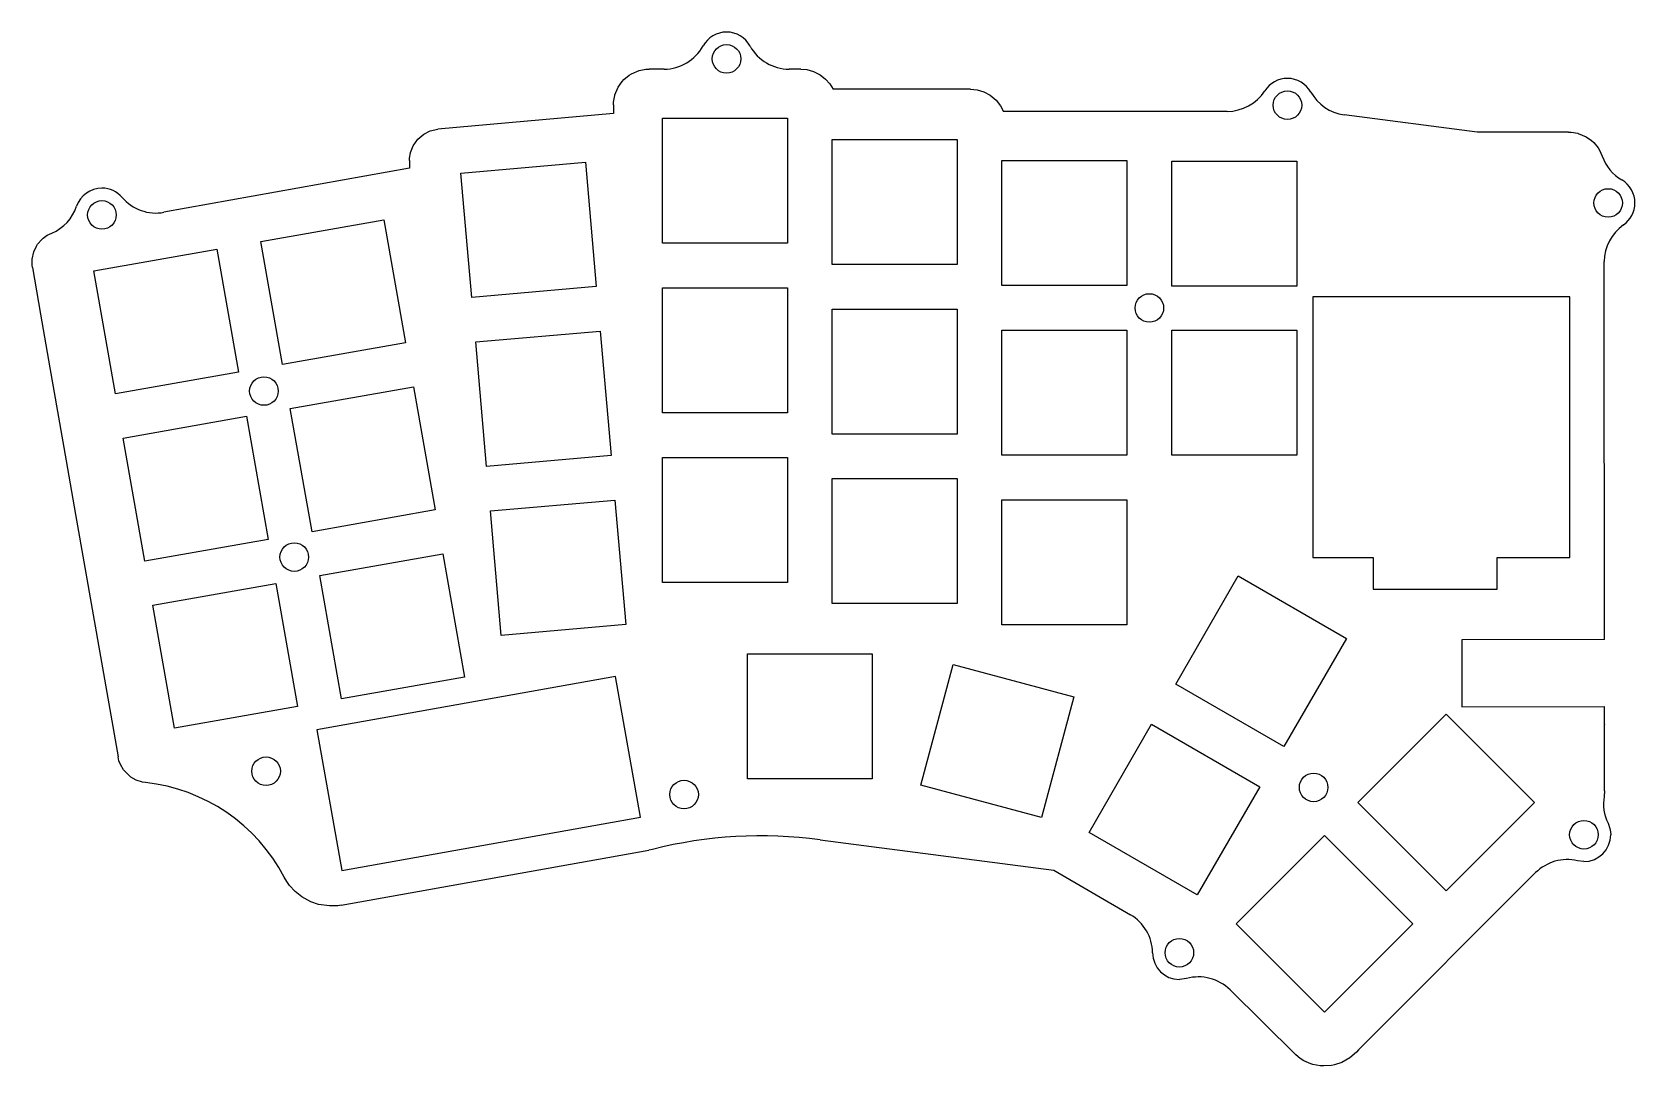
# Model space of a CAD drawing. Header units: metres. Extents: x 14 to 194, y -125 to -9.
import ezdxf

# ---------------------------------------------------------------- set-up
doc = ezdxf.new("R2010")
doc.units = ezdxf.units.M

msp = doc.modelspace()

# ---------------------------------------------------------------- linework, layer by layer
for p, q in [((80.5788, -14.7448), (81.1679, -14.2582)), ((81.1679, -14.2582), (81.4223, -14.0997)), ((81.4223, -14.0997), (82.2811, -13.7338)), ((82.2811, -13.7338), (83.0264, -13.591)), ((83.0264, -13.591), (83.4072, -13.5731)), ((85.076, -13.5737), (83.4072, -13.5731)), ((100.4077, -13.5731), (99.0904, -13.5735)), ((100.4077, -13.5731), (101.0855, -13.6309)), ((101.0855, -13.6309), (101.8042, -13.8248)), ((101.8042, -13.8248), (102.5739, -14.2105)), ((102.5739, -14.2105), (103.1726, -14.6825)), ((79.5679, -16.4471), (79.9337, -15.5882)), ((79.9337, -15.5882), (80.373, -14.9667)), ((80.373, -14.9667), (80.5788, -14.7448)), ((103.1726, -14.6825), (103.6484, -15.2281)), ((103.6484, -15.2281), (104.0048, -15.8232)), ((119.4082, -15.8232), (104.0048, -15.8232)), ((119.4082, -15.8232), (120.1561, -15.8935)), ((120.1561, -15.8935), (120.8863, -16.1061)), ((120.8863, -16.1061), (121.6006, -16.4774)), ((79.4071, -17.5732), (79.4189, -17.2646)), ((79.4071, -17.5732), (79.4071, -18.5532)), ((79.4189, -17.2646), (79.5495, -16.5119)), ((79.5495, -16.5119), (79.5679, -16.4471)), ((121.6006, -16.4774), (122.2982, -17.0574)), ((122.2982, -17.0574), (122.7823, -17.6745)), ((122.7823, -17.6745), (123.1153, -18.3212)), ((79.4071, -18.5532), (59.7456, -20.3132)), ((84.9073, -19.0732), (98.9076, -19.0732)), ((84.9073, -33.0734), (84.9073, -19.0732)), ((98.9076, -19.0732), (98.9076, -33.0734)), ((148.1566, -18.3063), (123.1153, -18.3212)), ((176.1866, -20.6272), (161.2673, -18.6867)), ((56.9549, -22.177), (57.4742, -21.4371)), ((57.4742, -21.4371), (58.1651, -20.8541)), ((58.1651, -20.8541), (58.8712, -20.5056)), ((58.8712, -20.5056), (59.7456, -20.3132)), ((103.9078, -21.4532), (117.9081, -21.4532)), ((103.9078, -35.4535), (103.9078, -21.4532)), ((117.9081, -21.4532), (117.9081, -35.4535)), ((186.4069, -20.6272), (176.1866, -20.6272)), ((186.4069, -20.6272), (186.7092, -20.6385)), ((186.7092, -20.6385), (187.4588, -20.767)), ((187.4588, -20.767), (187.4946, -20.777)), ((187.4946, -20.777), (188.3709, -21.1419)), ((188.3709, -21.1419), (188.995, -21.5774)), ((56.5649, -23.5566), (56.6629, -22.9408)), ((56.6629, -22.9408), (56.6705, -22.9113)), ((56.6705, -22.9113), (56.9549, -22.177)), ((188.995, -21.5774), (189.2325, -21.7962)), ((189.2325, -21.7962), (189.7197, -22.385)), ((189.7197, -22.385), (189.8763, -22.6352)), ((189.8763, -22.6352), (190.1908, -23.3269)), ((56.5565, -24.6723), (29.0531, -29.6138)), ((56.5565, -23.7993), (56.5649, -23.5566)), ((56.5565, -23.7993), (56.5565, -24.6723)), ((62.3167, -25.2133), (76.2671, -23.9833)), ((76.2671, -23.9833), (77.4871, -37.9335)), ((122.9082, -23.8233), (136.9086, -23.8233)), ((122.9082, -37.8235), (122.9082, -23.8233)), ((136.9086, -23.8233), (136.9086, -37.8235)), ((141.9587, -23.8833), (155.9591, -23.8833)), ((141.9587, -37.8835), (141.9587, -23.8833)), ((155.9591, -23.8833), (155.9591, -37.8835)), ((63.5367, -39.1535), (62.3167, -25.2133)), ((39.9061, -32.8834), (53.6965, -30.4534)), ((53.6965, -30.4534), (56.1265, -44.2336)), ((15.5323, -32.4959), (15.9829, -32.1808)), ((15.9829, -32.1808), (16.4778, -31.9405)), ((14.2727, -34.8471), (14.4558, -34.0317)), ((14.4558, -34.0317), (14.7606, -33.3888)), ((14.7606, -33.3888), (14.8978, -33.1792)), ((14.8978, -33.1792), (15.3674, -32.6407)), ((15.3674, -32.6407), (15.5323, -32.4959)), ((21.1956, -36.1835), (34.986, -33.7434)), ((34.986, -33.7434), (37.4161, -47.5337)), ((42.3362, -46.6636), (39.9061, -32.8834)), ((98.9076, -33.0734), (84.9073, -33.0734)), ((14.2727, -35.5439), (14.2727, -34.8471)), ((14.3085, -35.8035), (14.2727, -35.5439)), ((14.3085, -35.8035), (15.2225, -41.0236)), ((117.9081, -35.4535), (103.9078, -35.4535)), ((190.417, -38.0005), (190.4151, -35.1409)), ((23.6257, -49.9637), (21.1956, -36.1835)), ((77.4871, -37.9335), (63.5367, -39.1535)), ((84.9073, -38.0735), (98.9076, -38.0735)), ((84.9073, -52.0737), (84.9073, -38.0735)), ((98.9076, -38.0735), (98.9076, -52.0737)), ((136.9086, -37.8235), (122.9082, -37.8235)), ((155.9591, -37.8835), (141.9587, -37.8835)), ((157.76, -39.08), (157.76, -68.28)), ((186.56, -39.08), (157.76, -39.08)), ((186.56, -68.28), (186.56, -39.08)), ((190.4473, -77.477), (190.417, -38.0005)), ((15.2225, -41.0236), (16.2745, -47.0236)), ((103.9078, -40.4535), (117.9081, -40.4535)), ((103.9078, -54.4538), (103.9078, -40.4535)), ((117.9081, -40.4535), (117.9081, -54.4538)), ((63.9767, -44.1336), (77.9171, -42.9136)), ((77.9171, -42.9136), (79.1371, -56.8638)), ((122.9082, -42.8236), (136.9086, -42.8236)), ((122.9082, -56.8238), (122.9082, -42.8236)), ((136.9086, -42.8236), (136.9086, -56.8238)), ((141.9587, -42.8036), (155.9591, -42.8036)), ((141.9587, -56.8038), (141.9587, -42.8036)), ((155.9591, -42.8036), (155.9591, -56.8038)), ((56.1265, -44.2336), (42.3362, -46.6636)), ((65.1968, -58.0838), (63.9767, -44.1336)), ((16.2745, -47.0236), (18.1026, -57.4638)), ((37.4161, -47.5337), (23.6257, -49.9637)), ((43.2062, -51.5937), (56.9966, -49.1637)), ((56.9966, -49.1637), (59.4266, -62.9439)), ((45.6363, -65.3839), (43.2062, -51.5937)), ((98.9076, -52.0737), (84.9073, -52.0737)), ((24.4957, -54.8938), (38.2861, -52.4637)), ((38.2861, -52.4637), (40.7161, -66.2439)), ((26.9258, -68.674), (24.4957, -54.8938)), ((117.9081, -54.4538), (103.9078, -54.4538)), ((18.1026, -57.4638), (19.1546, -63.4639)), ((79.1371, -56.8638), (65.1968, -58.0838)), ((84.9073, -57.0738), (98.9076, -57.0738)), ((84.9073, -71.074), (84.9073, -57.0738)), ((98.9076, -57.0738), (98.9076, -71.074)), ((136.9086, -56.8238), (122.9082, -56.8238)), ((155.9591, -56.8038), (141.9587, -56.8038)), ((103.9078, -59.4438), (117.9081, -59.4438)), ((103.9078, -73.4441), (103.9078, -59.4438)), ((117.9081, -59.4438), (117.9081, -73.4441)), ((65.6268, -63.0639), (79.5771, -61.8439)), ((79.5771, -61.8439), (80.7972, -75.7941)), ((122.9082, -61.8239), (136.9086, -61.8239)), ((122.9082, -75.8241), (122.9082, -61.8239)), ((136.9086, -61.8239), (136.9086, -75.8241)), ((19.1546, -63.4639), (23.9087, -90.6043)), ((59.4266, -62.9439), (45.6363, -65.3839)), ((66.8468, -77.0141), (65.6268, -63.0639)), ((40.7161, -66.2439), (26.9258, -68.674)), ((46.5063, -70.304), (60.2966, -67.874)), ((60.2966, -67.874), (62.7267, -81.6642)), ((157.76, -68.28), (164.51, -68.28)), ((164.51, -68.28), (164.51, -71.83)), ((178.41, -68.28), (186.56, -68.28)), ((178.41, -71.83), (178.41, -68.28)), ((27.7958, -73.6041), (41.5762, -71.174)), ((41.5762, -71.174), (44.0162, -84.9542)), ((48.9364, -84.0942), (46.5063, -70.304)), ((98.9076, -71.074), (84.9073, -71.074)), ((142.3987, -82.4642), (149.3989, -70.334)), ((149.3989, -70.334), (161.5192, -77.3341)), ((164.51, -71.83), (178.41, -71.83)), ((30.2259, -87.3943), (27.7958, -73.6041)), ((117.9081, -73.4441), (103.9078, -73.4441)), ((80.7972, -75.7941), (66.8468, -77.0141)), ((136.9086, -75.8241), (122.9082, -75.8241)), ((161.5192, -77.3341), (154.5191, -89.4643)), ((190.4473, -77.477), (174.447, -77.4903)), ((174.447, -77.4903), (174.4533, -84.9903)), ((94.4075, -79.0742), (108.4079, -79.0742)), ((94.4075, -93.0744), (94.4075, -79.0742)), ((108.4079, -79.0742), (108.4079, -93.0744)), ((113.838, -93.7744), (117.4581, -80.2542)), ((117.4581, -80.2542), (130.9785, -83.8742)), ((79.6404, -81.6084), (46.1673, -87.5709)), ((62.7267, -81.6642), (48.9364, -84.0942)), ((82.4463, -97.3605), (79.6404, -81.6084)), ((154.5191, -89.4643), (142.3987, -82.4642)), ((130.9785, -83.8742), (127.3584, -97.3944)), ((44.0162, -84.9542), (30.2259, -87.3943)), ((162.8093, -95.7144), (172.7095, -85.8143)), ((172.7095, -85.8143), (182.6098, -95.7144)), ((174.4533, -84.9903), (190.4533, -84.977)), ((190.455, -87.0013), (190.4533, -84.977)), ((46.1673, -87.5709), (48.9732, -103.3229)), ((132.6985, -99.0745), (139.6987, -86.9543)), ((139.6987, -86.9543), (151.819, -93.9544)), ((190.45, -94.4024), (190.455, -87.0063)), ((190.455, -87.0013), (190.455, -87.0031)), ((190.455, -87.0031), (190.455, -87.0046)), ((190.455, -87.0046), (190.455, -87.0063)), ((24.0125, -91.0342), (23.9087, -90.6043)), ((24.1695, -91.4472), (24.0125, -91.0342)), ((24.531, -92.0659), (24.1695, -91.4472)), ((25.1424, -92.7115), (24.531, -92.0659)), ((25.3507, -92.8694), (25.1424, -92.7115)), ((25.9531, -93.2071), (25.3507, -92.8694)), ((26.6317, -93.4246), (25.9531, -93.2071)), ((108.4079, -93.0744), (94.4075, -93.0744)), ((26.9765, -93.4797), (26.6317, -93.4246)), ((127.3584, -97.3944), (113.838, -93.7744)), ((151.819, -93.9544), (144.8188, -106.0746)), ((190.45, -94.4024), (190.3932, -95.0296)), ((172.7095, -105.6146), (162.8093, -95.7144)), ((182.6098, -95.7144), (172.7095, -105.6146)), ((48.9732, -103.3229), (82.4463, -97.3605)), ((190.832, -98.0255), (191.0527, -98.6465)), ((191.0527, -98.6465), (191.1119, -98.9865)), ((102.5511, -99.891), (128.7354, -103.2975)), ((144.8188, -106.0746), (132.6985, -99.0745)), ((149.1589, -109.3046), (159.0592, -99.4045)), ((159.0592, -99.4045), (168.9594, -109.3046)), ((191.1119, -98.9865), (191.1318, -99.3335)), ((48.9194, -107.2206), (83.3722, -101.0525)), ((83.7793, -100.9651), (83.3722, -101.0525)), ((188.1318, -102.3335), (187.4068, -102.2453)), ((42.8082, -104.5523), (42.5328, -104.0758)), ((128.7354, -103.2975), (137.3199, -108.2851)), ((162.8893, -123.4168), (182.7241, -103.5769)), ((43.1263, -105.0013), (42.8082, -104.5523)), ((43.7572, -105.6915), (43.1263, -105.0013)), ((44.4883, -106.2764), (43.7572, -105.6915)), ((45.4972, -106.8296), (44.4883, -106.2764)), ((46.3783, -107.1297), (45.4972, -106.8296)), ((47.5778, -107.3091), (46.3783, -107.1297)), ((48.5145, -107.2791), (47.5778, -107.3091)), ((48.7286, -107.2516), (48.5145, -107.2791)), ((48.9194, -107.2206), (48.7286, -107.2516)), ((159.0592, -119.2048), (149.1589, -109.3046)), ((168.9594, -109.3046), (159.0592, -119.2048)), ((139.8077, -112.5474), (139.8077, -112.5457)), ((139.8077, -112.5485), (139.8077, -112.5474)), ((143.6155, -115.4385), (142.8077, -115.5485)), ((148.4888, -116.7101), (155.8591, -123.9819)), ((162.6512, -123.6894), (161.9191, -124.3273)), ((162.8893, -123.4168), (162.6512, -123.6894)), ((156.3611, -124.3929), (155.8591, -123.9819)), ((156.771, -124.6411), (156.3611, -124.3929)), ((157.5411, -124.9753), (156.771, -124.6411)), ((157.7745, -125.047), (157.5411, -124.9753)), ((158.6017, -125.2029), (157.7745, -125.047)), ((158.9932, -125.2262), (158.6017, -125.2029)), ((159.8356, -125.1699), (158.9932, -125.2262)), ((160.1955, -125.1007), (159.8356, -125.1699)), ((160.9963, -124.8412), (160.1955, -125.1007)), ((161.9191, -124.3273), (160.9963, -124.8412))]:
    msp.add_line(p, q)
for centre in [(92.0769, -12.4242), (154.9182, -17.6122), (22.102, -29.9071), (190.8486, -28.5689), (139.45, -40.33), (40.25, -49.63), (43.65, -68.23), (40.4878, -92.2113), (87.3226, -94.8247), (157.85, -94.03), (188.1318, -99.3335), (142.8077, -112.5485)]:
    msp.add_circle(centre, 1.6)
for centre, radius, start, end in [((92.0769, -12.4242), 3, 90, 151.2282), ((92.0769, -12.4242), 3, 28.3374, 90), ((85.0646, -8.5737), 5, 270.1313, 331.2282), ((99.0888, -8.5739), 4.9997, 209.0329, 270.0184), ((148.1758, -13.3064), 5, 269.7792, 327.437), ((154.9182, -17.6122), 3, 90, 147.437), ((154.9182, -17.6122), 3, 29.1198, 90), ((161.9121, -13.7287), 4.9997, 208.9955, 262.5899), ((194.9106, -21.6771), 4.9999, 199.2679, 239.485), ((22.102, -29.9071), 3, 90, 161.2628), ((22.102, -29.9071), 3, 40.8224, 90), ((190.8486, -28.5689), 3, 360, 59.4847), ((28.1689, -24.6929), 4.9997, 220.5902, 280.1865), ((190.8486, -28.5689), 3, 304.8177, 0), ((14.5263, -27.3375), 4.9996, 292.975, 341.2638), ((195.4149, -35.1375), 4.9999, 124.7997, 180.0385), ((24.82, -113.363), 19.9999, 27.669, 83.8099), ((195.3274, -95.837), 4.9998, 170.7072, 205.9588), ((95.9704, -149.4561), 50, 82.4371, 104.1122), ((188.1318, -99.3335), 3, 270, 0), ((186.26, -107.1119), 4.9999, 76.7405, 135.0076), ((134.8082, -112.6083), 4.9999, 0.7178, 59.8439), ((142.8077, -112.5485), 3, 180, 270), ((144.9616, -120.2539), 5, 45.1344, 105.6173)]:
    msp.add_arc(centre, radius, start, end)

doc.saveas('drawing.dxf')
